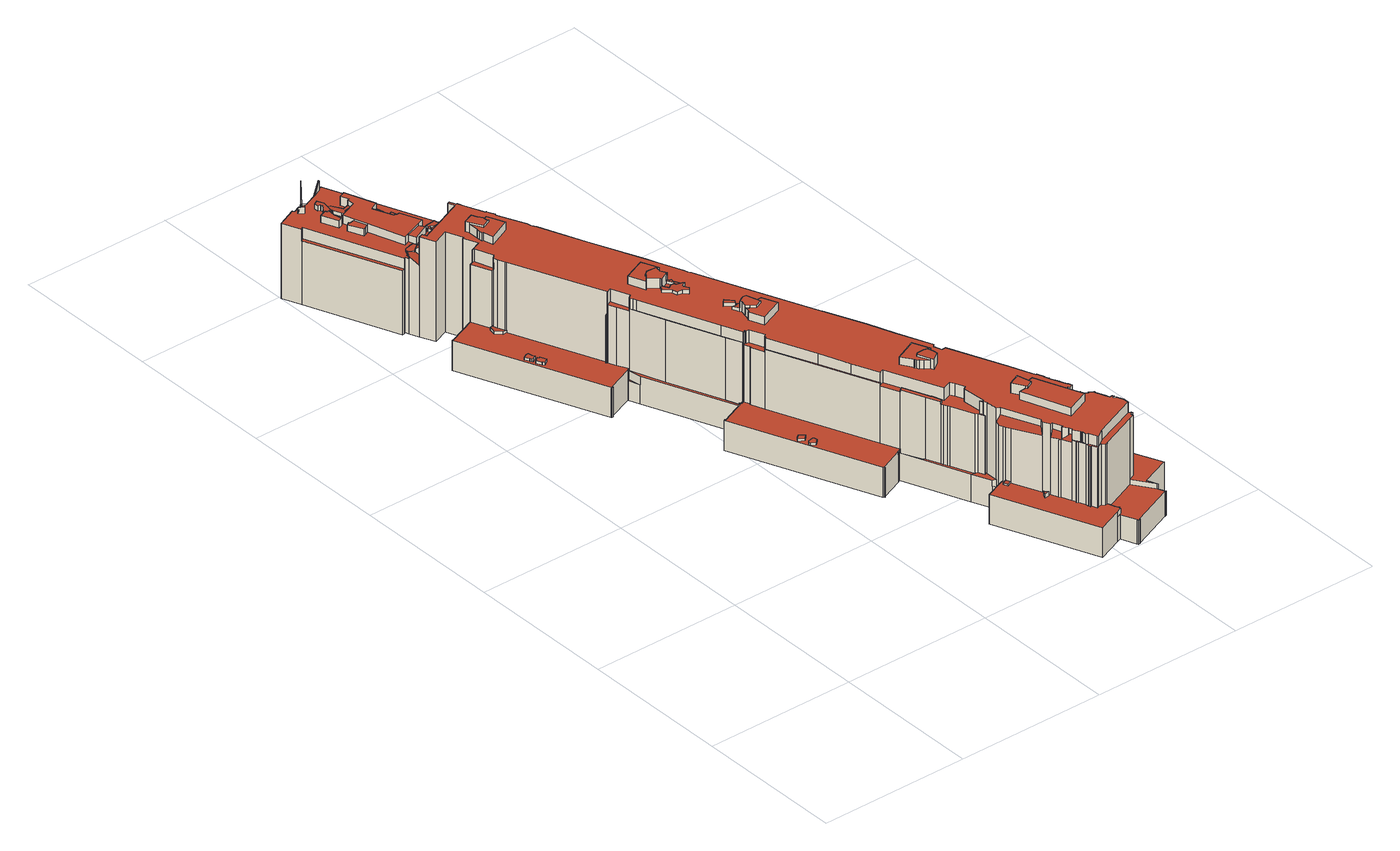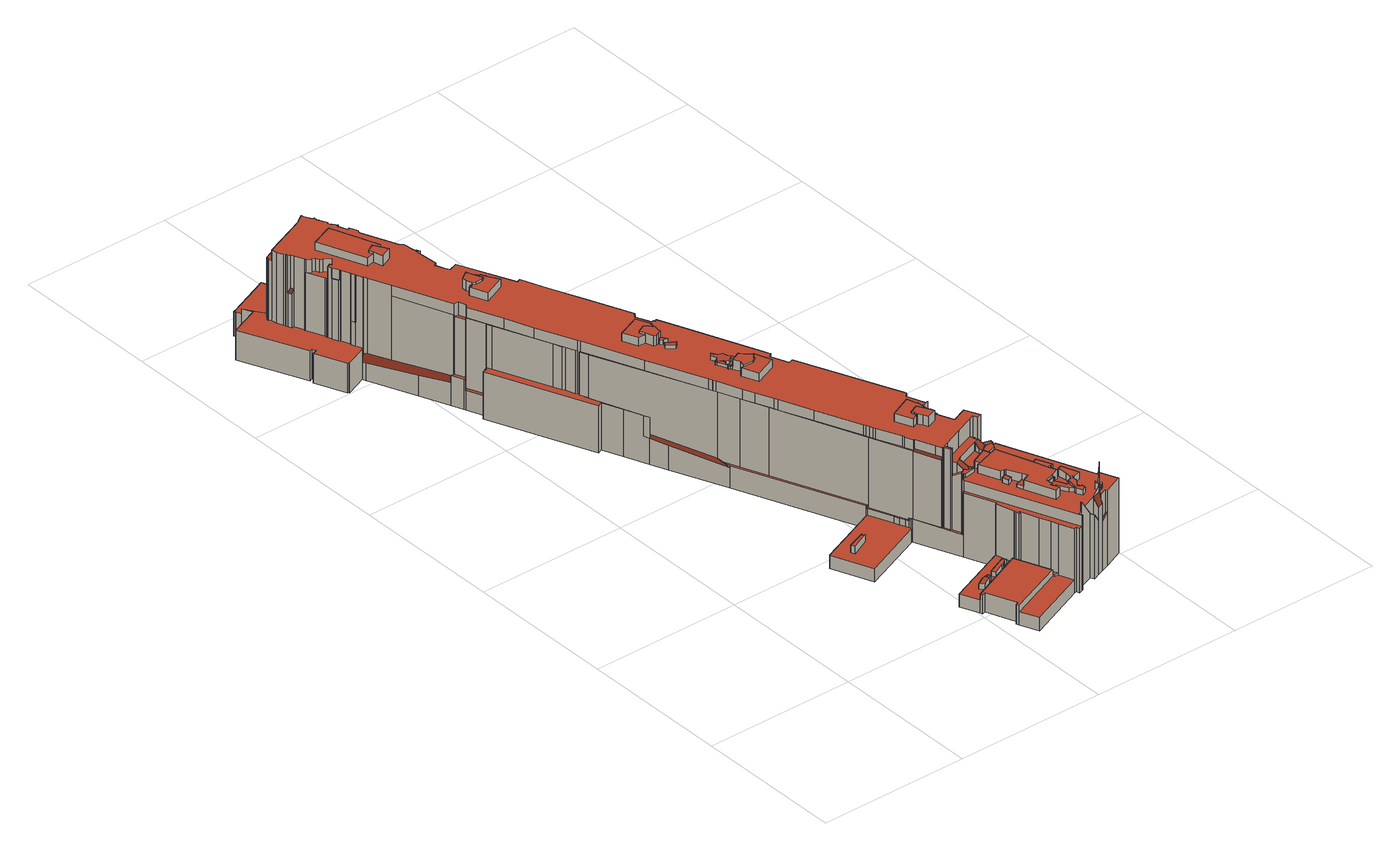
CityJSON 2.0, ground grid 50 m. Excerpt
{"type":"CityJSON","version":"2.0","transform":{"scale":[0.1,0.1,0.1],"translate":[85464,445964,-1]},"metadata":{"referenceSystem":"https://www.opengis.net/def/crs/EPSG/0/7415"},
"CityObjects":{
"building1":{"type":"Building","attributes":{"b3_bag_bag_overlap":0,"b3_dak_type":"multiple horizontal","b3_h_dak_50p":29.55,"b3_h_dak_70p":33.03,"b3_h_dak_max":39.02,"b3_h_dak_min":-0.71,"b3_h_maaiveld":-0.941,"b3_kas_warenhuis":false,"b3_mutatie_ahn3_ahn4":false,"b3_opp_buitenmuur":22166.63,"b3_opp_dak_plat":8480.84,"b3_opp_dak_schuin":497.21,"b3_opp_grond":8281.53,"b3_opp_scheidingsmuur":281.48,"b3_reconstructie_onvolledig":false,"b3_rmse_lod12":15.7,"b3_rmse_lod13":1.14,"b3_rmse_lod22":0.535,"b3_val3dity_lod12":"[]","b3_val3dity_lod13":"[104]","b3_val3dity_lod22":"[104,203]","b3_volume_lod12":281372.78,"b3_volume_lod13":198000.77,"b3_volume_lod22":198467.7,"geconstateerd":false,"oorspronkelijkbouwjaar":1975,"status":"Pand in gebruik"},"children":["building1-1"]},
"building1-1":{"type":"BuildingPart","parents":["building1"],"geometry":[{"type":"MultiSurface","lod":"2.2","boundaries":[[[0,1,2,3,4,5,6,7,8,9,10,11,12,13,14,15,16,17,18,19,20,21,22,23,24,25,26,27,28,29,30,31,32,33,34,35,36,37,38,39,40,41,42,43,44,45,46,47,48,49,50,51,52,53,54,55,56,57,58,59,60,61,62,63,64,65,66,67,68,69,70,71,72,73,74,75,76,77,78,79,80,81,82,83,84,85,86,87,88,89,90,91,92,93,94,95,96,97,98,99,100,101,102,103,104,105,106,107]],[[108,95,94,109]],[[110,105,104,111]],[[112,113,114,115]],[[116,82,81,113,112]],[[117,101,100,118]],[[118,100,99,119]],[[120,85,84,121]],[[115,114,122,123]],[[124,66,65,125]],[[125,65,64,126]],[[127,69,68,128]],[[129,130,131,132]],[[133,29,28,134,135]],[[135,134,136,137]],[[138,76,75,139]],[[140,83,82,116]],[[141,60,59,142]],[[143,73,72,144]],[[144,72,71,145]],[[146,70,69,127]],[[145,71,70,146]],[[147,148,149,150]],[[151,61,60,141]],[[128,68,67,152]],[[152,67,66,124]],[[153,58,57,154]],[[154,57,56,155]],[[155,56,55,156]],[[157,158,159,160]],[[161,162,160,163]],[[164,165,166,167]],[[168,169,170,171]],[[172,45,44,173]],[[173,44,43,174]],[[175,41,40,176]],[[177,18,17,178]],[[178,17,16,179]],[[180,181,26,25,182]],[[183,24,23,184]],[[182,25,24,183]],[[185,186,187,188]],[[189,21,20,190]],[[191,192,193,194]],[[194,193,195,196,197]],[[198,12,11,199]],[[200,201,8,7,202]],[[203,31,30,204]],[[205,206,207,208]],[[209,210,211,212]],[[213,214,215,216]],[[217,218,219,220]],[[221,222,223,224]],[[208,207,225,226]],[[226,225,210,209]],[[227,228,229,230]],[[231,232,233,234]],[[235,236,232,231]],[[237,238,239,240]],[[241,242,243,244,245]],[[245,244,246,247]],[[248,189,249,250,251]],[[252,89,88,253]],[[254,46,45,172]],[[255,256,257,258]],[[258,257,259,260]],[[174,43,42,261]],[[109,94,93,262]],[[263,264,265,266]],[[267,268,269,270]],[[271,272,270,273]],[[274,275,276,277,278,279,280]],[[281,282,283,284]],[[285,49,48,286,287]],[[287,286,288,289]],[[290,291,292,293]],[[294,295,296,297]],[[298,79,78,299,300]],[[301,302,303,304]],[[305,306,307,308]],[[309,310,311,312]],[[313,314,315,316]],[[317,318,319,320]],[[321,322,323,324]],[[325,37,36,326]],[[327,328,329,330]],[[331,332,328,327,333]],[[334,335,336,337]],[[338,337,336,339,340]],[[341,342,343,344]],[[345,346,347,348]],[[349,350,351,352]],[[353,354,355,356]],[[357,358,359,360]],[[361,362,363,364]],[[365,366,367,368]],[[369,370,90,89,252]],[[371,372,370,369]],[[373,374,375,376]],[[377,378,379,380]],[[380,379,381,382]],[[383,384,385,386]],[[387,388,384,383]],[[389,53,52,390]],[[391,392,393,394]],[[394,393,395,396]],[[397,398,399,400]],[[401,402,398,397]],[[402,103,102,403,404]],[[266,265,405,406,407]],[[408,409,410,169,168]],[[411,412,413,409,408]],[[414,415,416,417]],[[418,419,420,415,414,421]],[[422,423,314,313]],[[424,425,426,427]],[[428,429,430,431]],[[432,433,434,435]],[[280,279,436,437,438]],[[439,440,441,442]],[[443,444,445,446,447]],[[448,449,440,439]],[[450,451,452,453,454]],[[455,456,457,458]],[[459,460,458,461]],[[461,458,457,462,463]],[[139,75,74,464,465]],[[466,80,79,298]],[[467,468,469,470]],[[163,160,159,471,472]],[[473,474,475,476,477]],[[478,479,480,481]],[[482,483,484,485]],[[483,486,487,488]],[[489,490,243,242]],[[491,492,490,489]],[[493,494,495,484]],[[485,484,495,496,497]],[[498,499,242,241]],[[500,501,492,491]],[[435,434,502,503]],[[504,503,502,505,506]],[[507,508,509,510]],[[508,511,512,513]],[[514,38,37,325,515]],[[516,517,39,38,514]],[[518,519,520,521]],[[400,399,522,523]],[[121,84,83,140]],[[407,406,524,525]],[[464,74,73,143]],[[465,464,526,527]],[[528,529,429,428]],[[530,107,106,531]],[[532,533,534,535,536]],[[537,538,533,532]],[[539,540,541,542]],[[543,544,534,533]],[[132,131,91,90,370]],[[545,546,547,548,549]],[[550,551,2,1,552]],[[536,535,553,554]],[[554,553,555,556]],[[556,555,557,558]],[[559,560,561,562]],[[563,562,561,564,565]],[[566,567,568,569]],[[176,40,39,517]],[[570,571,572,573]],[[574,573,572,148,147,575]],[[576,577,578,579]],[[580,411,171,581]],[[582,583,584,585]],[[579,578,583,582]],[[150,149,586,587]],[[588,589,590,591]],[[592,593,591,594]],[[595,596,597,598]],[[599,600,601,602]],[[603,604,605,606]],[[606,605,607,608]],[[297,296,268,267]],[[609,51,50,610]],[[409,413,610,611]],[[612,613,614,615]],[[616,617,613,612,618]],[[437,436,619,620]],[[438,437,621,622]],[[623,624,625,626]],[[627,628,629,625]],[[630,631,632,633]],[[633,632,634,635]],[[304,303,499,498]],[[636,637,638,639,640]],[[641,642,643,644]],[[527,526,642,641]],[[645,646,497,647]],[[648,649,650,651]],[[652,648,653,654]],[[608,607,655,656]],[[657,658,659,122]],[[660,661,412,411,580]],[[662,663,664,395]],[[665,666,667,668,669]],[[477,476,670,671]],[[672,673,674,675,676]],[[251,250,677,678]],[[671,670,679,680]],[[681,682,683,684,685]],[[279,278,658,657]],[[686,687,275,274]],[[688,689,690,691]],[[692,693,694,695]],[[639,638,693,692]],[[696,697,698,699,700]],[[701,702,698,697]],[[703,704,697,696]],[[700,699,705,706,707]],[[678,677,708,709,710,711]],[[184,23,22,712]],[[712,22,21,189,248]],[[713,714,715,716]],[[717,718,719,720]],[[721,722,13,12,198]],[[723,724,725,702,701]],[[726,727,728,519,518]],[[729,289,288,727,726]],[[730,731,47,46,254]],[[519,728,731,730]],[[685,684,732,733]],[[733,732,734,735]],[[736,92,91,131]],[[737,3,2,551]],[[738,739,740,741]],[[742,743,63,62,744]],[[745,746,743,742]],[[747,748,749,750]],[[647,497,496,649,648,652]],[[751,752,753,754]],[[754,753,755,756]],[[757,758,759,760]],[[760,759,310,309]],[[308,307,318,317]],[[761,320,319,762,763,764]],[[119,99,98,765]],[[765,98,97,766]],[[766,97,96,767]],[[340,339,589,588]],[[598,597,768,769,770]],[[769,768,130,129]],[[594,591,590,771,714,713,772]],[[770,769,771,590]],[[772,713,350,349]],[[293,292,773,774]],[[775,776,777,778]],[[774,773,779,780]],[[781,782,783,784]],[[785,786,787,788]],[[707,706,788,789]],[[790,791,792,793]],[[794,795,796,797]],[[142,59,58,153]],[[798,799,800,801]],[[801,800,802,792]],[[803,804,805,806]],[[807,179,16,15,808]],[[808,15,14,809]],[[810,811,812,813,814]],[[815,816,811,810]],[[531,106,105,110]],[[558,557,817,818,819]],[[488,487,494,493]],[[820,821,822,823,824]],[[299,78,77,694]],[[825,826,827,752,751]],[[396,395,664,828,829]],[[830,831,832,828]],[[833,834,661,660]],[[835,836,837,838]],[[829,828,832,834,833]],[[839,840,841,842]],[[392,843,663,662]],[[611,610,50,49,285]],[[844,845,846,847]],[[848,849,845,844]],[[850,851,852,853]],[[854,855,673,672]],[[856,857,674,673]],[[858,859,860,861]],[[862,863,186,185]],[[548,547,864,865]],[[866,867,529,528]],[[167,166,593,592]],[[868,869,573,574]],[[782,870,851,850]],[[871,872,870,782,781]],[[873,874,875,876]],[[877,878,879,880]],[[881,882,878,877]],[[778,777,419,418]],[[883,884,885,886]],[[887,888,551,550]],[[889,890,891,892]],[[809,14,13,722]],[[893,894,722,721]],[[513,512,895,896]],[[897,898,552,899]],[[549,548,739,738]],[[900,901,902]],[[903,904,902]],[[904,903,866]],[[905,906,546,545]],[[819,818,906,905]],[[907,908,909,910]],[[911,912,291,290]],[[913,914,912,911]],[[915,86,85,120]],[[916,917,918,919]],[[218,920,306,305]],[[404,403,920,218,217]],[[892,891,921,922,923]],[[813,812,924,925]],[[814,813,926,927]],[[927,926,928,929]],[[929,928,930,931]],[[797,796,799,798]],[[932,933,795,794,934]],[[935,936,937,938]],[[668,667,939,940]],[[941,942,933,932]],[[669,668,943,944]],[[847,846,945,946]],[[126,64,63,743]],[[947,948,949,950]],[[950,949,951,952]],[[447,446,776,775]],[[784,783,948,947]],[[861,860,953,954]],[[954,953,955,956]],[[957,958,959,960]],[[960,959,272,271]],[[961,962,963,964]],[[964,963,456,455]],[[965,966,822,821]],[[967,175,966,965]],[[542,541,968,969]],[[970,971,587,972]],[[973,974,975,976]],[[976,975,977,978]],[[979,980,451,450]],[[978,977,981,982]],[[565,564,718,717]],[[983,984,631,630]],[[985,986,984,983]],[[987,988,989,990,991]],[[992,993,989,988]],[[386,385,994,995]],[[996,997,998,999]],[[1000,1001,628,627]],[[676,675,1002,1003]],[[352,351,600,599]],[[481,480,433,432]],[[756,755,503,504]],[[752,827,479,478]],[[1004,389,831,830]],[[1005,1006,1007,1008]],[[1009,1010,1011,1012]],[[1013,1014,1012,1015]],[[1016,0,107,530]],[[1017,1018,1019,1020]],[[1020,1019,1021,1022]],[[1023,1024,1025,1026]],[[1027,1028,1024,1023]],[[944,943,1029,1030]],[[940,939,1031,1029]],[[1032,1033,646,645]],[[1034,1035,1036,1037]],[[427,426,4,3,737]],[[1038,5,4,426]],[[1039,1040,1041]],[[1014,1013,1041]],[[1042,1043,1044,1045]],[[1046,1047,1043,1042]],[[1045,1044,867,866]],[[1003,1002,1048,1049]],[[1049,1048,1050,1051,1052]],[[710,709,1053,951]],[[923,922,855,854]],[[922,921,857,856]],[[695,694,77,76,138]],[[1015,1012,1011,1054,1055]],[[1056,1057,1058,1059]],[[706,705,604,603]],[[789,788,787,1060,1061]],[[888,1062,1063,1064]],[[1064,1063,1065,1066]],[[1067,1068,1010,1009]],[[431,430,1069,1070,1071]],[[1070,1069,1072,1073]],[[1071,1070,1074]],[[934,794,1028,1027]],[[376,375,1075,1076]],[[1077,1078,1079,1080]],[[1078,1081,1076,1082]],[[1083,1084,1081,1078,1077]],[[1085,54,53,389,1004]],[[156,55,54,1085]],[[326,36,35,1086]],[[896,895,1087,509]],[[919,918,1088,1089]],[[1090,1091,1092,1093]],[[1094,1095,1096,1097]],[[1098,1099,228,227]],[[1100,1101,19,18,177]],[[190,20,19,1101]],[[1051,1050,1001,1000]],[[1052,1051,1102,1103,1104]],[[1105,33,32,1106]],[[1107,1108,962,961]],[[212,211,1109,1110]],[[1111,1112,1113,1114]],[[1115,1116,1117,1118]],[[1114,1113,1119,1120]],[[1121,1122,1123,1124]],[[1125,1126,1122,1121]],[[1127,27,26,181]],[[1128,1129,577,576]],[[1130,1131,1132,637,636]],[[1133,1130,1033,1032]],[[842,841,474,473]],[[312,311,320,761]],[[1134,1135,1136,332,331]],[[521,520,974,973]],[[250,249,1137,1138]],[[1138,1137,1139,223]],[[224,223,1139,1101,1100]],[[711,710,853,1140]],[[1141,1142,1143,1144]],[[1144,1143,1145,1146,1147]],[[999,998,1148,1149]],[[1150,1141,840,839]],[[838,837,1142,1141,1150]],[[1151,1152,475,474]],[[1153,1154,1152,1151]],[[1155,1156,898,897]],[[1055,1054,1157,1158]],[[1158,1157,1159,1160]],[[1160,1159,1161,740]],[[1162,1163,560,559]],[[1164,1165,1166,1167]],[[1168,1169,1165,1164,1170]],[[1171,1167,1166,1169,1168,1172]],[[253,88,87,1173]],[[324,323,1174,372,371]],[[372,1174,1165,1164]],[[1170,1164,1165,322,321]],[[1175,1176,1177,601]],[[1172,1168,1178,1176,1175]],[[1176,1178,378,377]],[[442,441,687,686]],[[602,601,1177,1179,1180]],[[1180,1179,1181,1182]],[[1183,1184,374,373]],[[382,381,1184,1183]],[[1185,1186,1187,1188]],[[1182,1181,1189,1190]],[[1190,1189,1191,1192]],[[1193,1194,220,1195]],[[1195,220,219,758,757]],[[360,359,362,361]],[[134,28,27,1127]],[[656,655,786,785]],[[1196,1124,1123,540,539]],[[1197,1198,1006,1005]],[[654,653,1199,1200]],[[1201,1202,971,970]],[[1203,1204,1205,1206]],[[1207,1208,1204,1203]],[[1206,1205,1154,1153]],[[744,62,61,151]],[[931,930,1209,1210]],[[1110,1109,1211,1209]],[[1212,1213,1194,1193]],[[421,414,1129,1128]],[[403,102,101,117]],[[575,147,1135,1134]],[[1214,1215,1136,1135]],[[1216,1217,1215,1214]],[[1202,1218,1219,1220]],[[1220,1219,1217,1216]],[[1221,1222,1218,1202,1201]],[[1223,1224,1222,1221]],[[691,690,468,467]],[[1225,1226,337,338]],[[764,763,1226,1225,1227]],[[1228,1229,10,9,1230,1231]],[[1232,1233,1229,1228]],[[202,7,6,1234,1235]],[[1235,1234,425,424]],[[1236,1237,1238,1239]],[[1239,1238,1240,1241]],[[1241,1240,791,790]],[[1242,1243,1244,1245]],[[1245,1244,162,161]],[[793,792,802,1246,1243,1242]],[[1247,1248,158,157]],[[1243,1246,1248,1247]],[[1249,1250,624,623]],[[1251,1252,1253,1250,1249]],[[1254,1255,1256,1257]],[[1250,1253,1255,1254]],[[1082,1076,1075,1258,1259,1260]],[[1261,1262,204,1263]],[[1264,1265,1262,1261,1266]],[[1267,1268,804,803]],[[1269,1270,1271,1272,1273]],[[1270,1269,405]],[[750,749,997,996]],[[1273,1272,748,747]],[[216,215,348,1274]],[[1275,1276,1106,1277]],[[635,634,236,235]],[[523,522,1213,1212]],[[1278,1279,816,815]],[[1266,1261,179,807]],[[1280,1281,980,979]],[[1282,1283,1281,1280]],[[113,81,80,466]],[[1284,1285,1286,1287]],[[356,355,366,365]],[[869,1288,354,353]],[[1289,1290,1288,869,868]],[[1291,1292,1293,1294]],[[1295,1296,1292,1291]],[[1297,1298,1299,1300]],[[1300,1299,1301,1302]],[[1302,1301,1303,1293]],[[1304,1305,1306,1307,1308]],[[1309,1310,1305,1304]],[[1311,1312,1313,1310,1309]],[[1314,387,1312,1311]],[[1026,1025,936,935]],[[938,937,1237,1236]],[[1315,1316,1047,1046]],[[510,509,1087,1317,1318]],[[910,909,1265,1264]],[[651,650,1319,1320]],[[1103,1102,724,723]],[[1321,1322,1323,1324]],[[1325,1326,1327,1328]],[[1324,1323,1145,1143]],[[680,679,666,665]],[[1022,1021,1329,1330]],[[569,568,238,237]],[[1097,1096,1099,1098]],[[1331,1332,843,392,391]],[[716,715,1167,1171]],[[501,1333,1334]],[[472,471,1332,1331]],[[1233,1232,1335]],[[894,893,1335]],[[1336,1337,1338,746,745,1339]],[[1147,1146,1340,1341]],[[1341,1340,1337,1336]],[[735,734,562,563]],[[720,719,682,681]],[[1342,1343,863,862]],[[1093,1092,890,889]],[[622,621,449,448]],[[364,363,1283,1282]],[[640,639,486,483,482]],[[1257,1256,725,724]],[[1104,1103,704,703]],[[684,683,1344,1345]],[[1346,1347,1163,1162]],[[1348,1349,1347,1346]],[[1350,1351,1352,1353]],[[1353,1352,1322,1321]],[[169,410,1354,1355]],[[222,1356,708,677]],[[470,469,689,688]],[[1234,6,5,1038]],[[1089,1088,1357,1358]],[[780,779,1359,1360]],[[1361,1362,859,858]],[[581,171,170,1363,1364]],[[1365,1355,1354,289,729]],[[286,48,47,731]],[[1366,1367,1368,1369]],[[1369,1368,264,263]],[[1320,1319,1370,1371]],[[1372,1373,1112,1111]],[[1308,1307,1116,1115]],[[1307,1306,1374,1375]],[[1376,1377,1373,1372]],[[1118,1117,988,987]],[[1192,1191,1186,1185]],[[1188,1187,1084,1083]],[[880,879,849,848]],[[1358,1357,1378,1379]],[[1379,1378,917,916]],[[1380,1381,1057,1056]],[[876,875,358,357]],[[1120,1119,993,992]],[[417,416,821,820]],[[1382,1383,901,900]],[[1383,1384,1385]],[[865,864,1384,1383,1382]],[[818,817,1386,1385]],[[925,924,1387,1388]],[[1388,1387,206,205]],[[1294,1293,1303,1290,1289]],[[1389,1390,571,570]],[[972,587,586,256,255]],[[260,259,1390,1389]],[[886,885,1391,1392]],[[763,762,1393,1394]],[[1395,1396,617,616]],[[111,104,103,402,401]],[[1345,1344,1397,1398]],[[1398,1397,1252,1251]],[[626,625,629,1326,1325]],[[300,299,1132,1131]],[[247,246,1131,1130,1133]],[[644,643,1399,1400]],[[1400,1399,1401,1402]],[[1360,1359,914,913]],[[1375,1374,1377,1376]],[[1230,9,8,201]],[[1343,1342,1403]],[[1404,191,1403]],[[197,196,201,200]],[[1231,1230,195,193]],[[1008,1007,1198,1197]],[[1371,1370,1271,1270]],[[1200,1199,1405,1406]],[[1406,1405,1367,1366]],[[982,981,420,419]],[[368,367,1407,1408]],[[1287,1286,1224,1223]],[[1408,1407,1409,1410]],[[956,955,1411,1412]],[[1412,1411,295,294]],[[1030,1029,1031,942,941]],[[1413,1414,1396,1395]],[[273,270,269,1414,1413]],[[1410,1409,1285,1284]],[[188,187,191,1415]],[[1416,191,1232]],[[199,11,10,1229]],[[1402,1401,1338,1337]],[[1339,745,1208,1207]],[[1394,1393,335,334]],[[240,239,874,873]],[[1227,1225,165,164]],[[1417,1418,544,543]],[[1259,1258,276,275]],[[123,122,659,277,276]],[[1260,1259,1419,1420]],[[1421,1422,1420,1423]],[[1423,1420,1419,342,341]],[[1210,1209,1211,1424,1425]],[[1425,1424,1279,1278]],[[1426,1427,884,883]],[[1392,1391,1428,1429]],[[1080,1079,1422,1421]],[[1429,1428,1427,1426]],[[1430,1431,538,537]],[[454,453,1431,1430]],[[1432,1417,1433]],[[453,452,1433]],[[1434,459,1418,1417,1432]],[[463,462,1276,1275]],[[1277,1106,32,31,203]],[[1435,1436,1018,1017]],[[316,315,1436,1435]],[[969,968,1437,1438,1439]],[[1140,853,852,181,180]],[[515,325,1440,1441]],[[230,229,1095,1094]],[[1086,35,34,1442]],[[1442,34,33,1105]],[[1443,1444,958,957]],[[618,612,1444,1443]],[[1364,1363,444,443]],[[1445,1446,1362,1361]],[[615,614,1446,1445]],[[1447,1448,1313,1312]],[[995,994,1449,1450]],[[1450,1449,1448,1447]],[[1451,1452,388,387,1314]],[[991,990,1452,1451]],[[1453,1454,908,907,1455]],[[1455,907,1316,1315]],[[1456,1457,1454,1453]],[[1385,1386,1457,1456]],[[234,233,986,985]],[[1330,1329,1458,1459]],[[1459,1458,423,422]],[[1460,1461,872,871]],[[137,136,1461,1460]],[[525,524,1268,1267]],[[1149,1148,1351,1350]],[[806,805,836,835]],[[1462,1463,1464,1465]],[[1465,1464,1349,1348]],[[1328,1327,1463,1462]],[[1318,1317,1091,1090]],[[1466,1467,1296,1295]],[[333,327,1467,1466]],[[506,505,826,825]],[[284,283,1333,501,500]],[[1468,1469,302,301]],[[1037,1036,1469,1468]],[[1470,736,596,595]],[[262,93,92,736,1470]],[[330,329,1298,1297]],[[446,445,1355,1365]],[[946,945,882,881]],[[1471,1472,1066,1473]],[[1474,1475,1473,1476]],[[1059,1058,1472,1471]],[[1068,1067,1477]],[[1475,1474,1477]],[[1476,1473,1066,1065,1062,888,887]],[[899,552,1,0,1016]],[[741,740,1161,1156,1155]],[[1061,1060,511,508,507]],[[1478,1479,1480,1481]],[[1481,1480,1381,1380]],[[1482,1483,1479,1478]],[[1040,1039,1484,1483,1482]],[[1073,1072,1484,1039]],[[1173,87,86,915]],[[1438,1437,1126,1125]],[[1439,1438,1124,1196]],[[767,96,95,108]],[[390,52,51,609]],[[1485,823,1486]],[[517,516,1486]],[[824,823,1485,214,213]],[[585,584,567,566]],[[261,42,41,175,967]],[[620,619,282,281]],[[344,343,1035,1034]],[[1274,348,347,460,459,1434]],[[1441,1440,1487,346,345]],[[346,1487,1108,1107]],[[952,951,1053,1356,222,221]],[[1263,204,30,29,133]],[[171,411,408,168]],[[488,493,484,483]],[[392,662,395,393]],[[752,478,481,432,435,503,755,753]],[[940,1029,943,668]],[[922,856,673,855]],[[896,509,508,513]],[[1101,1139,1137,249,189,190]],[[853,710,951,949,948,783,782,850]],[[1160,740,739,548,865,528,428,431,1071,1074,1055,1158]],[[1169,1166,1165]],[[322,1165,1174,323]],[[716,1171,1172,1175,601,600,351,350,713]],[[758,219,218,305,308,317,320,311,310,759]],[[656,785,788,706,603,606,608]],[[1220,1216,1214,1135,147,150,587,971,1202]],[[1243,1247,157,160,162,1244]],[[1213,522,399,398,402,404,217,220,1194]],[[1237,937,936,1025,1024,1028,794,797,798,801,792,791,1240,1238]],[[1167,715,714,771,769,129,132,370,372,1164]],[[720,681,685,733,735,563,565,717]],[[622,448,439,442,686,274,280,438]],[[640,482,485,497,646,1033,1130,636]],[[1257,724,1102,1051,1000,627,625,624,1250,1254]],[[704,1103,723,701,697]],[[222,677,250,1138,223]],[[470,688,691,467]],[[1234,1038,426,425]],[[289,1354,410,409,611,285,287]],[[286,731,728,727,288]],[[1084,1187,1186,1191,1189,1181,1179,1177,1176,377,380,382,1183,373,376,1076,1081]],[[1379,916,919,1089,1358]],[[865,1382,900,902,904,866,528]],[[818,1385,1384,864,547,546,906]],[[1388,205,208,226,209,212,1110,1209,930,928,926,813,925]],[[1390,259,257,256,586,149,148,572,571]],[[1132,299,694,693,638,637]],[[1131,246,244,243,490,492,501,1334,298,300]],[[1360,913,911,290,293,774,780]],[[1375,1376,1372,1111,1114,1120,992,988,1117,1116,1307]],[[195,1230,201,196]],[[1008,1197,1005]],[[1367,1405,1199,653,648,651,1320,1371,1270,405,265,264,1368]],[[1339,1207,1203,1206,1153,1151,474,841,840,1141,1144,1147,1341,1336]],[[1410,1284,1287,1223,1221,1201,970,972,255,258,260,1389,570,573,869,353,356,365,368,1408]],[[188,1416,1403,1342,862,185]],[[191,1232,1228,1231,193]],[[199,1229,1233,1335,893,721,198]],[[1338,1401,1399,643,642,526,464,143,144,145,146,127,128,152,124,125,126,743,746]],[[1208,745,742,744,151,141,142,153,154,155,156,1085,1004,830,828,664,663,843,1332,471,159,158,1248,1246,802,800,799,796,795,933,942,1031,939,667,666,679,670,476,475,1152,1154,1205,1204]],[[1394,334,337,1226,763]],[[165,1225,338,340,588,591,593,166]],[[277,659,658,278]],[[1425,1278,815,810,814,927,929,931,1210]],[[1422,1079,1078,1082,1260,1420]],[[1429,1426,883,886,1392]],[[453,1433,1417,543,533,538,1431]],[[1140,180,182,183,184,712,248,251,678,711]],[[230,1094,1097,1098,227]],[[618,1443,957,960,271,273,1413,1395,616]],[[1355,445,444,1363,170,169]],[[615,1445,1361,858,861,954,956,1412,294,297,267,270,272,959,958,1444,612]],[[1450,1447,1312,387,383,386,995]],[[991,1451,1314,1311,1309,1304,1308,1115,1118,987]],[[1457,1386,817,557,555,553,535,534,544,1418,459,461,463,1275,1277,203,204,1262,1265,909,908,1454]],[[1385,1456,1453,1455,1315,1046,1042,1045,866,903,902,901,1383]],[[234,985,983,630,633,635,235,231]],[[1459,422,313,316,1435,1017,1020,1022,1330]],[[1461,136,134,1127,181,852,851,870,872],[846,845,849,879,878,882,945],[1123,1122,1126,1437,968,541,540]],[[1351,1148,998,997,749,748,1272,1271,1370,1319,650,649,496,495,494,487,486,639,692,695,138,139,465,527,641,644,1400,1402,1337,1340,1146,1145,1323,1322,1352],[1198,1007,1006]],[[836,805,804,1268,524,406,405,1269,1273,747,750,996,999,1149,1350,1353,1321,1324,1143,1142,837]],[[1328,1462,1465,1348,1346,1162,559,562,734,732,684,1345,1398,1251,1249,623,626,1325]],[[333,1466,1295,1291,1294,1289,868,574,575,1134,331]],[[506,825,751,754,756,504]],[[596,736,131,130,768,597]],[[330,1297,1300,1302,1293,1292,1296,1467,327]],[[446,1365,729,726,518,521,973,976,978,982,419,777,776]],[[946,881,877,880,848,844,847]],[[1484,1072,1069,430,429,529,867,1044,1043,1047,1316,907,910,1264,1266,807,808,809,722,894,1335,1232,191,187,186,863,1343,1403,191,194,197,200,202,1235,424,427,737,551,888,1064,1066,1472,1058,1057,1381,1480,1479,1483],[511,1060,787,786,655,607,605,604,705,699,698,702,725,1256,1255,1253,1252,1397,1344,683,682,719,718,564,561,560,1163,1347,1349,1464,1463,1327,1326,629,628,1001,1050,1048,1002,675,674,857,921,891,890,1092,1091,1317,1087,895,512],[1427,1428,1391,885,884]],[[1062,1065,1063]],[[1108,1487,1440,325,326,1086,1442,1105,1106,1276,462,457,456,963,962],[1095,229,228,1099,1096]],[[1156,1161,1159,1157,1054,1011,1010,1068,1477,1474,1476,887,550,552,898]],[[1061,507,510,1318,1090,1093,889,892,923,854,672,676,1003,1049,1052,1104,703,696,700,707,789]],[[1040,1482,1478,1481,1380,1056,1059,1471,1473,1475,1477,1067,1009,1012,1014,1041]],[[1073,1039,1041,1013,1015,1055,1074,1070]],[[1173,915,120,121,140,116,112,115,123,276,1258,1075,375,374,1184,381,379,378,1178,1168,1170,321,324,371,369,252,253],[292,291,912,914,1359,779,773],[917,1378,1357,1088,918]],[[1124,1438,1125,1121]],[[1439,1196,539,542,969]],[[767,108,109,262,1470,595,598,770,590,589,339,336,335,1393,762,319,318,307,306,920,403,117,118,119,765,766],[423,1458,1329,1021,1019,1018,1436,315,314],[632,631,984,986,233,232,236,634]],[[390,609,610,413,412,661,834,832,831,389]],[[517,1486,823,822,966,175,176]],[[282,619,436,279,657,122,114,113,466,298,1334,1333,283]],[[261,967,965,821,416,415,420,981,977,975,974,520,519,730,254,172,173,174]],[[344,1034,1037,1468,301,304,498,241,245,247,1133,1032,645,647,652,654,1200,1406,1366,1369,263,266,407,525,1267,803,806,835,838,1150,839,842,473,477,671,680,665,669,944,1030,941,932,934,1027,1023,1026,935,938,1236,1239,1241,790,793,1242,1245,161,163,472,1331,391,394,396,829,833,660,580,581,1364,443,447,775,778,418,421,1128,576,579,582,585,566,569,237,240,873,876,357,360,361,364,1282,1280,979,450,454,1430,537,532,536,554,556,558,819,905,545,549,738,741,1155,897,899,1016,530,531,110,111,401,397,400,523,1212,1193,1195,757,760,309,312,761,764,1227,164,167,592,594,772,349,352,599,602,1180,1182,1190,1192,1185,1188,1083,1077,1080,1421,1423,341],[479,827,826,505,502,434,433,480],[1446,614,613,617,1396,1414,269,268,296,295,1411,955,953,860,859,1362],[689,469,468,690],[812,811,816,1279,1424,1211,1109,211,210,225,207,206,1387,924],[1377,1374,1306,1305,1310,1313,1448,1449,994,385,384,388,1452,990,989,993,1119,1113,1112,1373],[1286,1285,1409,1407,367,366,355,354,1288,1290,1303,1301,1299,1298,329,328,332,1136,1215,1217,1219,1218,1222,1224]],[[1035,343,342,1419,1259,275,687,441,440,449,621,437,620,281,284,500,491,489,242,499,303,302,1469,1036]],[[1274,1434,1432,1433,452,451,980,1281,1283,363,362,359,358,875,874,239,238,568,567,584,583,578,577,1129,414,417,820,824,213,216]],[[1441,345,348,215,214,1485,1486,516,514,515]],[[346,1107,961,964,455,458,460,347]],[[1356,1053,709,708]],[[1263,133,135,137,1460,871,781,784,947,950,952,221,224,1100,177,178,179,1261]]],"semantics":{"surfaces":[{"type":"GroundSurface"},{"type":"WallSurface","on_footprint_edge":true},{"type":"WallSurface","on_footprint_edge":false},{"type":"RoofSurface"}],"values":[0,1,1,2,1,1,1,1,2,1,1,1,2,1,2,1,1,1,1,1,1,1,2,1,1,1,1,1,1,2,2,2,2,1,1,1,1,1,1,1,1,2,1,2,2,1,1,1,2,2,2,2,2,2,2,2,2,2,2,2,2,2,1,1,2,2,1,1,2,2,2,2,2,1,2,2,2,1,2,2,2,2,2,2,1,2,2,2,2,2,2,2,2,2,2,2,1,2,2,2,2,2,2,1,2,2,2,2,1,2,2,2,2,2,2,2,2,2,2,2,2,2,2,2,2,2,1,1,2,2,2,2,2,2,2,2,2,2,2,2,2,2,2,2,1,1,2,2,1,2,1,2,2,1,2,2,2,2,1,2,1,2,2,2,2,2,2,1,2,2,2,2,2,2,2,2,2,2,2,2,2,2,1,2,2,2,2,2,2,2,2,2,2,2,2,2,2,2,2,2,2,2,2,2,2,2,2,2,2,2,2,2,2,2,2,2,2,2,2,1,1,2,2,1,2,2,2,1,2,2,2,1,1,2,1,2,2,2,2,2,2,2,2,2,1,1,1,2,2,2,2,2,2,2,2,2,2,2,2,2,2,1,2,2,2,1,1,2,2,1,2,2,2,1,2,2,2,2,2,2,2,2,1,2,2,2,2,2,2,2,2,2,2,2,2,2,2,2,2,2,2,2,2,1,2,2,2,2,2,2,2,2,2,2,2,2,1,2,2,2,2,2,2,2,2,2,2,2,2,2,2,2,1,2,2,2,2,2,2,2,2,2,2,2,2,2,2,2,2,2,2,2,2,2,2,2,2,2,2,2,2,2,2,2,2,2,2,2,1,2,2,2,2,2,2,2,2,1,1,2,2,2,2,2,2,2,2,2,2,1,2,2,2,2,2,2,2,2,2,2,2,2,2,2,2,1,1,1,2,2,2,2,2,1,1,2,2,1,2,2,2,2,2,2,2,1,2,2,2,2,2,2,2,2,2,2,2,2,2,2,2,2,2,2,2,2,2,2,2,2,2,2,1,2,2,2,2,2,2,2,2,2,2,2,2,2,2,2,2,2,1,2,2,2,2,2,2,2,2,1,2,2,2,2,1,2,2,2,2,2,2,2,2,2,2,1,2,1,2,2,2,2,2,2,2,2,2,2,2,2,2,2,2,2,2,2,2,2,2,2,2,2,2,2,2,2,2,1,2,2,2,2,2,2,2,2,2,2,2,2,2,2,2,2,2,2,2,2,2,2,2,2,2,2,2,2,2,2,2,2,2,2,2,2,2,2,2,2,2,2,2,2,2,2,2,2,2,2,2,2,2,1,2,2,2,2,2,1,2,2,2,2,2,2,2,2,2,2,2,2,2,2,2,2,2,2,2,2,2,2,2,2,2,2,2,2,2,2,1,2,2,2,2,2,2,2,2,2,1,2,2,2,2,2,2,2,2,2,2,2,2,2,2,2,2,2,2,2,2,1,2,2,2,2,2,2,2,2,2,2,2,2,2,2,2,2,2,2,2,2,2,2,2,1,2,2,2,2,2,2,1,1,2,2,2,2,2,2,2,2,2,2,2,2,2,2,2,2,2,2,2,2,2,2,2,2,2,2,2,2,2,2,2,2,2,1,2,2,2,2,2,2,2,2,2,1,2,2,2,2,2,2,2,1,2,2,1,1,2,2,2,2,1,2,2,2,2,2,2,1,3,3,3,3,3,3,3,3,3,3,3,3,3,3,3,3,3,3,3,3,3,3,3,3,3,3,3,3,3,3,3,3,3,3,3,3,3,3,3,3,3,3,3,3,3,3,3,3,3,3,3,3,3,3,3,3,3,3,3,3,3,3,3,3,3,3,3,3,3,3,3,3,3,3,3,3,3,3,3,3,3,3,3,3,3,3,3,3,3,3,3,3,3,3,3,3,3,3,3,3]}}]}
},
"vertices":[
[199,2047,1],[178,2096,1],[166,2126,1],[161,2138,1],[158,2136,1],[148,2132,1],[28,2431,1],[3,2492,1],[66,2519,1],[96,2531,1],[114,2538,1],[138,2548,1],[144,2535,1],[190,2554,1],[203,2559,1],[199,2568,1],[202,2570,1],[214,2574,1],[218,2563,1],[226,2566,1],[422,2648,1],[447,2588,1],[451,2578,1],[441,2573,1],[480,2477,1],[491,2481,1],[494,2473,1],[520,2411,1],[316,2327,1],[311,2325,1],[351,2227,1],[413,2077,1],[418,2079,1],[623,2164,1],[677,2031,1],[676,2031,1],[676,2030,1],[472,1945,1],[468,1944,1],[634,1543,1],[709,1362,1],[732,1307,1],[764,1229,1],[791,1165,1],[806,1172,1],[946,833,1],[931,827,1],[931,826,1],[955,767,1],[957,763,1],[973,723,1],[1012,630,1],[1077,475,1],[1081,464,1],[1151,493,1],[1152,490,1],[1156,491,1],[1198,390,1],[1184,385,1],[1189,372,1],[1198,376,1],[1292,162,1],[1195,122,1],[1209,90,1],[1216,72,1],[1217,73,1],[1220,67,1],[1214,65,1],[1213,65,1],[1072,7,1],[1073,6,1],[1067,4,1],[1065,10,1],[1045,59,1],[1029,53,1],[948,19,1],[810,352,1],[879,380,1],[868,408,1],[842,469,1],[755,680,1],[746,676,1],[670,644,1],[671,642,1],[669,645,1],[666,644,1],[472,1111,1],[477,1113,1],[478,1110,1],[562,1145,1],[560,1150,1],[440,1440,1],[426,1475,1],[425,1478,1],[340,1443,1],[341,1440,1],[337,1439,1],[336,1442,1],[335,1442,1],[142,1909,1],[146,1911,1],[147,1909,1],[241,1947,1],[251,1951,1],[287,1966,1],[268,2012,1],[272,2014,1],[250,2068,1],[341,1440,102],[340,1443,102],[268,2012,341],[287,1966,341],[746,676,104],[746,676,96],[746,677,96],[746,677,104],[670,644,103],[147,1909,102],[146,1911,102],[142,1909,102],[666,644,103],[669,645,103],[755,681,95],[755,681,104],[1220,67,84],[1217,73,84],[1216,72,84],[1072,7,84],[1213,65,84],[433,1481,95],[433,1481,67],[440,1440,67],[440,1440,95],[311,2325,219],[316,2327,45],[316,2327,219],[301,2388,45],[301,2388,219],[810,352,102],[948,19,102],[671,642,103],[1198,376,102],[1189,372,102],[1045,59,83],[1065,10,84],[1067,4,84],[1073,6,84],[563,1473,350],[563,1473,341],[574,1454,341],[574,1454,350],[1292,162,102],[1214,65,84],[1184,385,102],[1198,390,102],[1156,491,102],[1152,490,102],[1103,387,306],[1103,387,101],[1099,390,101],[1099,390,306],[1099,387,341],[1099,387,306],[1099,390,341],[424,1552,341],[424,1552,299],[447,1493,298],[447,1493,341],[961,724,304],[961,724,299],[960,724,298],[960,724,303],[946,833,161],[806,1172,161],[791,1165,161],[732,1307,89],[709,1362,84],[218,2563,219],[214,2574,219],[202,2570,219],[494,2473,66],[494,2473,45],[491,2481,66],[480,2477,66],[441,2573,66],[89,2492,279],[89,2492,256],[84,2498,256],[84,2498,277],[447,2588,45],[422,2648,46],[88,2507,256],[88,2507,46],[93,2523,238],[93,2523,256],[93,2523,167],[71,2513,182],[71,2513,256],[144,2535,219],[138,2548,219],[66,2519,256],[66,2519,184],[3,2492,256],[413,2077,79],[351,2227,76],[301,1978,368],[301,1978,341],[301,1966,341],[301,1966,368],[313,1933,368],[313,1933,341],[387,1966,341],[387,1966,368],[614,1564,306],[614,1564,75],[580,1647,75],[580,1647,306],[267,1883,298],[267,1883,110],[272,1885,110],[272,1885,298],[253,2496,219],[253,2496,51],[245,2516,51],[245,2516,219],[304,1967,341],[304,1967,368],[563,2036,71],[563,2036,46],[622,2058,46],[622,2058,71],[267,1676,111],[267,1676,102],[264,1681,102],[264,1681,111],[271,1678,111],[271,1678,102],[572,1662,341],[572,1662,306],[568,1673,306],[568,1673,341],[868,448,340],[868,448,298],[868,448,99],[868,455,100],[868,455,340],[875,441,100],[875,441,340],[447,2588,66],[261,2511,45],[261,2511,51],[261,2511,66],[562,1145,104],[478,1110,104],[931,827,160],[569,1440,353],[569,1440,341],[567,1446,341],[567,1446,353],[558,1447,341],[558,1447,352],[764,1229,161],[425,1478,102],[975,186,340],[975,186,321],[972,182,307],[972,182,340],[847,681,369],[847,681,341],[861,673,341],[861,673,369],[845,711,375],[845,711,368],[861,673,375],[761,684,305],[761,684,298],[761,684,104],[761,684,68],[791,611,67],[791,611,95],[791,611,305],[819,545,298],[819,545,95],[822,539,95],[822,539,298],[957,763,103],[955,767,67],[955,767,103],[948,760,68],[948,760,103],[580,861,111],[580,861,104],[593,851,104],[593,851,111],[836,690,369],[836,690,341],[837,692,341],[837,692,369],[842,469,95],[868,408,76],[868,408,95],[869,533,341],[869,533,298],[874,454,298],[874,454,340],[258,1881,111],[258,1881,102],[254,1858,102],[254,1858,111],[274,1867,341],[274,1867,110],[283,1846,110],[283,1846,341],[249,1712,111],[249,1712,102],[236,1705,102],[236,1705,111],[273,1841,111],[273,1841,102],[285,1841,102],[285,1841,110],[569,1146,104],[569,1146,68],[565,1144,68],[565,1144,104],[472,1945,46],[676,2030,46],[561,1516,369],[561,1516,341],[572,1516,341],[572,1516,369],[558,1496,374],[558,1496,341],[561,1516,374],[405,1544,264],[405,1544,102],[407,1545,102],[407,1545,264],[407,1545,298],[407,1544,102],[407,1544,298],[753,752,341],[753,752,298],[830,573,298],[830,573,340],[466,1944,77],[466,1944,68],[460,1941,68],[460,1941,76],[441,1473,341],[441,1473,305],[445,1463,305],[445,1463,341],[532,1459,350],[532,1459,341],[524,1447,341],[524,1447,350],[460,1931,341],[460,1931,305],[456,1940,305],[456,1940,341],[453,1953,341],[453,1953,306],[450,1960,306],[450,1960,341],[545,1425,352],[545,1425,341],[549,1409,341],[549,1409,352],[560,1150,104],[560,1150,95],[563,1149,104],[563,1149,95],[582,1126,298],[582,1126,104],[580,1125,104],[580,1125,298],[574,1147,298],[574,1147,104],[571,1146,104],[571,1146,298],[571,1145,104],[571,1145,298],[644,1244,354],[644,1244,341],[647,1249,341],[647,1249,354],[645,1242,354],[645,1242,341],[1081,464,59],[1077,475,60],[1086,421,341],[1086,421,179],[1080,435,179],[1080,435,341],[1082,436,180],[1082,436,341],[252,1949,341],[252,1949,298],[258,1951,298],[258,1951,341],[251,1951,341],[251,1951,298],[241,1947,102],[241,1947,298],[972,182,306],[983,161,306],[983,161,340],[963,724,305],[963,724,103],[961,724,103],[1037,541,305],[1037,541,88],[963,724,97],[808,1093,306],[808,1093,161],[812,1094,161],[812,1094,306],[811,1086,341],[811,1086,306],[811,1086,161],[808,1093,341],[257,1713,111],[257,1713,102],[35,2438,256],[35,2438,219],[158,2136,219],[158,2136,256],[304,2157,283],[304,2157,256],[228,2128,256],[228,2128,283],[1089,267,368],[1089,267,341],[1026,423,341],[1026,423,368],[810,565,95],[810,565,298],[810,565,305],[803,601,309],[803,601,298],[797,617,298],[797,617,309],[938,750,341],[938,750,298],[946,758,298],[946,758,306],[946,758,341],[805,599,310],[805,599,298],[404,2071,341],[404,2071,306],[404,2072,306],[404,2072,307],[404,2072,341],[420,2057,68],[420,2057,46],[416,2066,46],[416,2066,68],[407,2073,75],[407,2073,67],[416,2066,78],[412,2076,46],[412,2076,78],[1029,53,83],[1029,53,101],[755,680,95],[612,1283,353],[612,1283,341],[639,1262,341],[639,1262,351],[1098,391,101],[1098,391,341],[1181,188,341],[1181,188,305],[1181,188,101],[1180,206,101],[1180,206,341],[955,393,368],[955,393,341],[1014,237,340],[1014,237,368],[887,373,286],[887,373,107],[893,358,106],[893,358,287],[887,373,101],[872,365,102],[872,365,107],[868,440,298],[868,440,98],[859,461,298],[859,461,98],[878,351,107],[878,351,102],[893,358,101],[932,267,101],[932,267,293],[864,459,340],[864,459,298],[852,465,298],[852,465,97],[1002,417,341],[1002,417,368],[1002,417,375],[994,449,341],[994,449,375],[219,2193,283],[219,2193,279],[272,2212,279],[272,2212,284],[219,2193,256],[229,2168,256],[229,2168,280],[468,1944,77],[472,1945,78],[634,1543,76],[634,1543,70],[924,821,306],[924,821,160],[918,837,160],[918,837,306],[279,1893,298],[279,1893,341],[984,157,306],[984,157,340],[1027,54,83],[1027,54,101],[311,2161,283],[311,2161,256],[250,2068,341],[272,2014,341],[366,2155,341],[366,2155,310],[366,2155,70],[365,2154,69],[365,2154,341],[375,2134,341],[375,2134,310],[440,2415,64],[440,2415,45],[462,2428,45],[462,2428,62],[372,2158,302],[372,2158,74],[356,2152,341],[356,2152,234],[342,2146,232],[342,2146,284],[342,2146,341],[166,2126,263],[166,2126,256],[178,2096,244],[364,2156,69],[364,2156,341],[363,2156,69],[363,2156,341],[354,2176,68],[354,2176,341],[116,2440,274],[116,2440,256],[117,2433,256],[117,2433,274],[117,2433,280],[91,2424,256],[91,2424,280],[611,1570,341],[611,1570,306],[596,1606,306],[596,1606,341],[537,1458,351],[537,1458,341],[537,1461,341],[537,1461,351],[537,1461,374],[563,1473,374],[652,1470,341],[652,1470,306],[646,1479,305],[646,1479,341],[1037,541,341],[960,724,341],[645,1483,341],[645,1483,305],[643,1491,306],[643,1491,341],[570,1439,341],[570,1439,350],[418,1518,298],[418,1518,102],[435,1483,102],[435,1483,298],[436,1484,341],[436,1484,298],[435,1483,341],[429,1477,102],[429,1477,67],[427,1480,67],[427,1480,102],[547,1213,341],[547,1213,305],[574,1148,305],[574,1148,341],[132,2346,278],[132,2346,256],[131,2348,256],[131,2348,278],[121,2343,256],[121,2343,277],[1012,630,71],[973,723,78],[973,723,103],[886,714,369],[886,714,341],[892,712,341],[892,712,369],[892,695,375],[892,695,341],[886,714,375],[813,557,95],[813,557,298],[816,568,298],[816,568,309],[137,2437,274],[137,2437,268],[142,2462,269],[142,2462,274],[154,2456,269],[154,2456,256],[142,2462,256],[260,1653,111],[260,1653,102],[265,1648,102],[265,1648,111],[280,1658,102],[280,1658,111],[878,393,285],[878,393,67],[883,381,67],[883,381,101],[883,381,286],[1050,63,101],[1050,63,83],[1049,69,83],[1049,69,101],[937,278,340],[937,278,319],[932,267,340],[943,243,295],[943,243,101],[953,219,101],[953,219,297],[943,243,340],[951,245,320],[951,245,340],[143,2295,256],[143,2295,279],[786,615,95],[786,615,67],[755,681,67],[1065,470,341],[1065,470,85],[1088,422,181],[1088,422,101],[1082,436,101],[1169,235,341],[1169,235,101],[1167,241,101],[1167,241,216],[1167,241,341],[1172,226,101],[1172,226,341],[244,2364,287],[244,2364,268],[244,2364,256],[207,2462,256],[207,2462,288],[264,2503,51],[264,2503,66],[1164,233,101],[1164,233,341],[122,2404,280],[122,2404,256],[124,2425,256],[124,2425,274],[124,2425,280],[768,687,309],[768,687,298],[647,1274,351],[647,1274,341],[624,1295,341],[624,1295,352],[879,379,101],[879,379,79],[879,380,78],[879,380,101],[162,2392,285],[162,2392,280],[162,2392,256],[136,2382,256],[136,2382,285],[160,2398,280],[160,2398,256],[193,2404,286],[193,2404,279],[148,2348,256],[148,2348,278],[148,2348,284],[264,2503,45],[278,2469,45],[278,2469,51],[278,2469,66],[451,2578,66],[436,1482,305],[436,1482,95],[477,1374,95],[477,1374,306],[113,2370,281],[113,2370,256],[127,2375,256],[127,2375,281],[190,2554,288],[190,2554,256],[163,2399,280],[163,2399,268],[163,2399,256],[923,820,306],[923,820,68],[924,821,68],[948,760,306],[931,826,160],[931,826,67],[125,2427,274],[125,2427,280],[118,2427,274],[118,2427,280],[426,1475,67],[161,2138,256],[277,2119,341],[277,2119,284],[217,2095,283],[217,2095,341],[1209,90,101],[1209,90,84],[1195,122,101],[1163,159,100],[1163,159,83],[973,166,306],[973,166,101],[974,164,101],[974,164,306],[978,394,375],[978,394,368],[981,389,368],[981,389,375],[1006,402,368],[1006,402,375],[272,1883,341],[272,1883,110],[269,1879,110],[269,1879,341],[285,1841,341],[408,1549,102],[408,1549,264],[408,1549,341],[335,1442,102],[336,1442,102],[337,1439,102],[432,1482,67],[432,1482,95],[432,1482,102],[435,1483,95],[436,1482,341],[606,863,104],[606,863,111],[899,869,341],[899,869,305],[865,959,306],[865,959,341],[604,874,104],[604,874,111],[299,2396,219],[299,2396,51],[297,2406,51],[297,2406,219],[150,2298,279],[150,2298,256],[162,2305,256],[162,2305,279],[162,2305,284],[1102,347,341],[1102,347,298],[1115,353,298],[1115,353,341],[1141,288,298],[1141,288,101],[1117,343,101],[1117,343,298],[1115,347,298],[1115,347,101],[1116,350,101],[1116,350,298],[1115,353,101],[987,154,340],[987,154,306],[988,142,306],[988,142,340],[202,2570,256],[199,2568,256],[203,2559,256],[295,2035,375],[295,2035,341],[301,2023,341],[301,2023,369],[301,2023,375],[328,2048,375],[328,2048,341],[349,2174,65],[349,2174,248],[349,2174,341],[800,1122,306],[800,1122,161],[800,1122,110],[642,1496,82],[642,1496,306],[956,433,375],[956,433,341],[978,394,341],[1072,459,101],[1072,459,341],[1081,462,101],[1081,462,60],[1072,459,79],[1071,458,341],[1071,458,84],[995,139,340],[995,139,305],[1005,115,306],[1005,115,340],[1032,124,340],[1032,124,308],[1031,126,308],[1031,126,340],[1086,421,101],[321,2379,61],[321,2379,45],[331,2371,45],[331,2371,61],[332,2384,61],[332,2384,45],[305,2392,51],[305,2392,45],[309,2394,45],[309,2394,51],[218,2351,286],[218,2351,267],[252,2342,267],[252,2342,256],[878,773,368],[878,773,341],[806,742,341],[806,742,368],[85,2487,279],[85,2487,256],[331,2173,250],[331,2173,284],[299,2185,265],[299,2185,256],[536,1461,374],[536,1461,351],[299,2396,45],[301,2390,219],[301,2390,45],[523,1780,341],[523,1780,306],[464,1924,306],[464,1924,341],[349,2394,61],[349,2394,45],[343,2394,45],[343,2394,61],[386,2413,61],[386,2413,45],[248,2311,272],[248,2311,256],[251,2292,256],[251,2292,272],[173,2141,269],[173,2141,256],[252,2289,286],[252,2289,256],[246,2288,256],[246,2288,285],[191,2550,288],[191,2550,256],[282,2193,256],[282,2193,280],[193,2101,341],[193,2101,242],[178,2096,341],[321,2192,269],[321,2192,265],[316,2195,266],[305,2201,267],[305,2201,258],[347,2173,341],[347,2173,247],[334,2209,256],[334,2209,64],[340,2215,69],[340,2215,256],[578,864,111],[578,864,104],[583,873,111],[583,873,104],[472,1111,104],[584,888,111],[584,888,104],[596,900,104],[596,900,111],[267,1883,102],[226,2333,256],[226,2333,266],[226,2333,286],[301,1988,341],[301,1988,369],[321,1985,369],[321,1985,375],[349,1997,369],[349,1997,375],[346,2004,369],[346,2004,375],[1142,285,341],[1142,285,101],[1141,288,341],[1110,311,341],[1110,311,298],[1110,313,298],[1110,313,341],[1161,254,101],[1161,254,215],[1139,287,341],[1139,287,101],[1158,240,230],[1158,240,341],[393,2399,45],[393,2399,61],[294,2411,219],[294,2411,51],[290,2400,51],[290,2400,219],[268,2458,51],[268,2458,219],[830,703,341],[830,703,368],[828,702,341],[828,702,368],[853,717,375],[853,717,368],[845,713,368],[845,713,375],[429,2039,68],[429,2039,46],[428,2037,46],[428,2037,68],[806,1112,161],[806,1112,109],[732,1307,161],[448,2440,45],[448,2440,63],[589,1431,355],[589,1431,351],[570,1439,353],[842,1017,306],[842,1017,161],[833,1043,161],[833,1043,306],[828,1051,161],[828,1051,306],[415,2046,341],[415,2046,306],[816,1081,161],[816,1081,306],[259,1653,111],[259,1653,102],[250,1671,111],[250,1671,102],[673,1218,375],[673,1218,369],[673,1218,341],[665,1245,341],[665,1245,375],[696,1217,369],[696,1217,341],[639,1255,341],[639,1255,354],[978,162,306],[978,162,101],[987,142,101],[987,142,306],[173,2421,269],[173,2421,256],[187,2454,256],[187,2454,287],[1081,464,101],[919,237,115],[919,237,102],[935,241,101],[935,241,115],[198,2139,265],[198,2139,261],[198,2138,261],[198,2138,266],[199,2139,269],[199,2139,265],[198,2138,269],[199,2047,341],[244,1687,111],[244,1687,102],[246,1687,102],[246,1687,111],[250,1681,102],[250,1681,111],[1126,294,341],[1126,294,298],[1115,300,298],[1115,300,341],[1127,298,341],[1127,298,298],[1153,251,229],[1153,251,341],[1153,251,101],[888,397,340],[888,397,317],[858,584,341],[858,584,298],[866,571,298],[866,571,341],[148,2132,219],[219,2155,264],[219,2155,265],[216,2153,265],[300,2201,267],[300,2201,256],[293,2198,256],[293,2198,267],[296,2209,269],[296,2209,256],[200,2429,256],[200,2429,287],[192,2427,256],[192,2427,270],[192,2427,287],[268,2458,45],[207,2120,249],[207,2120,283],[204,2166,265],[204,2166,256],[182,2161,256],[182,2161,265],[202,2187,256],[202,2187,282],[173,2141,67],[171,2143,67],[171,2143,256],[173,2143,67],[173,2143,256],[195,2137,266],[195,2137,261],[226,2129,256],[226,2129,282],[226,2129,283],[226,2144,256],[226,2144,272],[226,2127,283],[597,1082,104],[597,1082,298],[601,1085,341],[601,1085,305],[665,932,305],[665,932,341],[601,1085,298],[597,1082,306],[607,1089,341],[607,1089,298],[1151,493,102],[676,2031,46],[272,2212,256],[580,914,104],[580,914,111],[264,2286,286],[264,2286,256],[253,2286,256],[253,2286,285],[617,2071,71],[617,2071,46],[556,2043,46],[556,2043,71],[564,2039,71],[564,2039,46],[226,2566,219],[226,2566,45],[193,2406,270],[193,2406,279],[193,2406,286],[623,2164,46],[418,2079,46],[434,2023,68],[434,2023,46],[362,2023,341],[362,2023,369],[623,1185,369],[623,1185,341],[643,1137,341],[643,1137,368],[655,1187,375],[655,1187,368],[679,1198,368],[679,1198,375],[718,1168,341],[718,1168,368],[412,2408,63],[412,2408,45],[425,2411,45],[425,2411,62],[409,2417,63],[409,2417,45],[520,2411,46],[729,1283,341],[729,1283,306],[878,403,294],[878,403,97],[878,403,59],[878,403,340],[568,1476,374],[568,1476,350],[568,1476,341],[258,2517,45],[258,2517,51],[245,2516,45],[309,2394,66],[1007,109,308],[1007,109,306],[1008,109,306],[1008,109,308],[1008,109,101],[1019,112,101],[1019,112,308],[988,132,101],[988,132,306],[1007,109,340],[1181,187,305],[1181,187,101],[1189,183,305],[1189,183,101],[199,2087,341],[199,2087,233],[214,2108,240],[214,2108,283],[210,2107,240],[210,2107,283],[217,2095,232],[133,2466,274],[133,2466,256],[568,1149,95],[568,1149,68],[550,1196,67],[550,1196,95],[570,1149,104],[570,1149,68],[568,1149,104],[550,1196,306],[570,1149,306],[477,1113,104],[563,1149,68],[573,1148,305],[573,1148,298],[574,1148,298],[573,1148,104],[575,1148,298],[575,1148,341],[582,1151,298],[582,1151,341],[574,1145,298],[574,1145,104],[612,1099,341],[612,1099,298],[606,1093,298],[606,1093,341],[584,1147,298],[584,1147,341],[592,1146,298],[592,1146,341],[274,1885,341],[274,1885,298],[272,1885,341],[425,2411,65],[926,252,115],[926,252,101],[964,214,320],[964,214,340],[589,1432,355],[589,1432,351],[1182,176,305],[1182,176,101],[1190,179,101],[1190,179,305],[1183,167,305],[1183,167,101],[346,2015,369],[346,2015,375],[346,2015,341],[280,1892,341],[280,1892,298],[572,1469,350],[572,1469,341],[578,1469,350],[578,1469,341],[589,1432,341],[576,1460,341],[576,1460,350],[592,1427,355],[592,1427,341],[580,1421,354],[580,1421,341],[410,1546,298],[410,1546,264],[410,1546,341],[114,2538,229],[114,2538,182],[96,2531,164],[96,2531,229],[121,2521,256],[121,2521,182],[28,2431,218],[28,2431,256],[1100,317,341],[1100,317,298],[1080,331,298],[1080,331,341],[1099,354,298],[1099,354,341],[1110,366,341],[1110,366,306],[1109,365,306],[1109,365,341],[1110,366,101],[1111,368,306],[1111,368,101],[139,2433,274],[139,2433,268],[135,2431,274],[135,2431,256],[139,2433,256],[145,2435,268],[145,2435,256],[155,2410,256],[155,2410,268],[736,745,104],[736,745,298],[736,745,306],[345,2221,219],[345,2221,73],[351,2227,219],[347,2216,256],[347,2216,73],[345,2221,256],[985,158,340],[985,158,306],[970,181,306],[970,181,299],[970,181,101],[975,169,101],[975,169,306],[460,1941,306],[418,2078,81],[418,2078,46],[418,2079,81],[335,2032,375],[335,2032,341],[413,2043,341],[413,2043,305],[415,2038,341],[415,2038,305],[586,1401,355],[586,1401,341],[579,1416,341],[579,1416,354],[536,1461,341],[534,1465,374],[534,1465,341],[516,1504,374],[516,1504,369],[505,1491,369],[505,1491,374],[514,1507,374],[514,1507,369],[550,1571,368],[550,1571,341],[477,1540,341],[477,1540,368],[499,1484,341],[499,1484,369],[505,1491,341],[631,1209,375],[631,1209,341],[640,1200,341],[640,1200,369],[640,1200,375],[635,1229,375],[635,1229,341],[632,1234,375],[632,1234,352],[632,1234,341],[645,1242,375],[332,2214,268],[332,2214,256],[292,2219,256],[292,2219,285],[953,218,101],[953,218,293],[994,124,306],[994,124,101],[1002,107,101],[1002,107,306],[144,2474,274],[144,2474,256],[134,2493,256],[134,2493,274],[264,1691,102],[264,1691,111],[1085,421,341],[1085,421,101],[852,465,95],[846,468,95],[170,2541,256],[1037,106,307],[1037,106,101],[1037,106,83],[1163,159,305],[1028,102,101],[1028,102,308],[71,2501,275],[71,2501,256],[129,2427,256],[129,2427,274],[129,2467,274],[129,2467,256],[129,2471,274],[129,2471,256],[989,128,306],[989,128,101],[990,123,101],[990,123,306],[946,759,103],[946,759,298],[253,2496,45],[569,905,104],[569,905,111],[601,877,104],[601,877,111],[900,718,369],[900,718,341],[947,724,298],[947,724,341],[946,759,306],[970,196,340],[970,196,316],[971,196,320],[971,196,340],[956,214,101],[956,214,297],[626,1187,369],[626,1187,341],[637,1198,341],[637,1198,369],[630,1207,369],[630,1207,341],[565,898,104],[565,898,111],[210,2168,265],[210,2168,256],[323,2193,269],[323,2193,265],[323,2193,263],[337,2201,266],[337,2201,65],[299,1987,341],[299,1987,369],[546,1440,352],[546,1440,341],[268,2298,256],[268,2298,272],[403,1547,102],[403,1547,263],[893,679,375],[893,679,341],[135,2428,256],[135,2428,274],[1053,70,83],[1053,70,101],[1045,80,83],[1045,80,101],[74,2502,256],[88,2507,164],[958,211,300],[958,211,340],[564,1405,341],[564,1405,353],[578,1390,341],[578,1390,355],[832,698,341],[832,698,368],[866,661,375],[866,661,341],[88,2507,355],[88,2507,277],[407,2074,304],[407,2074,75],[740,747,298],[740,747,306],[706,833,340],[706,833,305],[740,747,340],[346,2018,341],[346,2018,375],[247,2313,272],[247,2313,256],[263,2320,256],[263,2320,272],[401,2071,341],[401,2071,310],[407,2074,306],[405,2073,306],[407,2073,306],[244,1691,111],[244,1691,102],[421,2424,45],[421,2424,62],[421,2424,65],[472,1946,46],[472,1946,78],[677,2031,46],[876,718,375],[876,718,369],[892,718,369],[892,718,341],[621,1254,352],[621,1254,341],[635,1251,341],[635,1251,353],[655,1247,375],[655,1247,341],[332,2207,267],[332,2207,63],[334,2209,267],[335,2206,266],[335,2206,65],[260,1698,102],[260,1698,111],[299,2389,219],[299,2389,45],[121,2487,274],[121,2487,256],[121,2474,256],[121,2474,274],[529,1518,374],[529,1518,369],[879,540,341],[879,540,298],[426,1475,102],[174,2143,266],[174,2143,256],[173,2143,266],[174,2142,270],[174,2142,266],[173,2143,270],[183,2140,266],[216,2168,265],[216,2168,256],[211,2167,256],[211,2167,265],[221,2156,265],[221,2156,256],[219,2155,256],[642,1496,75],[638,1521,76],[466,1944,46]
]}
